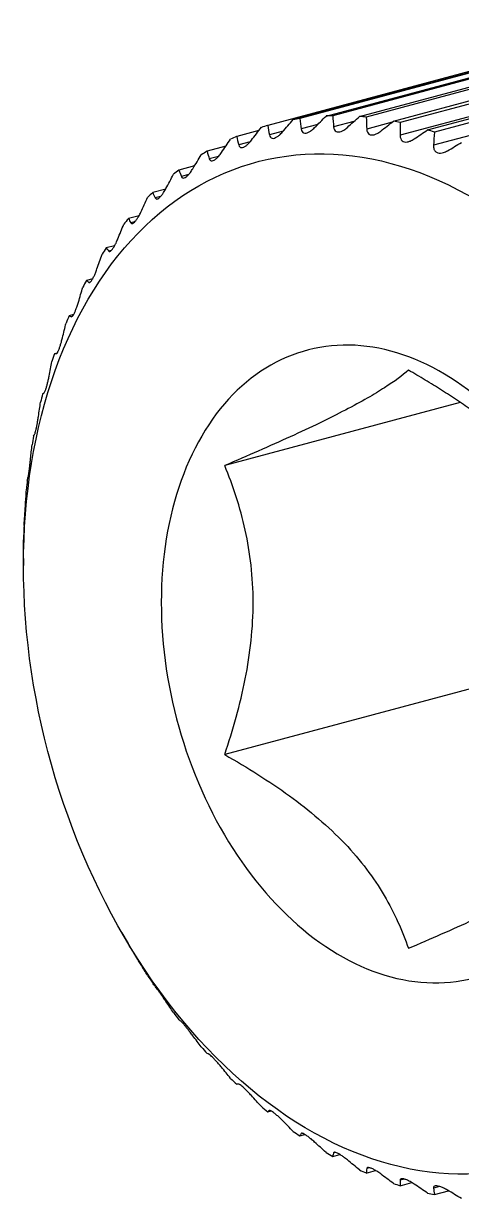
# Model space of a CAD drawing. Header units: millimetres. Extents: x 1.1 to 47.7, y 1.1 to 36.6.
# Drawn here: x 35.987 to 37.673, y 29.354 to 33.877 of the extents above; entities that cross this region are included whole.
import ezdxf

# ---------------------------------------------------------------- set-up
doc = ezdxf.new("R2010")
doc.units = ezdxf.units.MM
doc.header["$LTSCALE"] = 0.17487
doc.linetypes.add('SLD-Solid', pattern=[0])

msp = doc.modelspace()

# ---------------------------------------------------------------- linework, layer by layer
at = {"color": 7, "linetype": 'SLD-Solid', "lineweight": 25}
for p, q in [((37.1518, 33.5206), (38.4776, 33.8758)), ((38.5032, 33.8767), (37.1774, 33.5215)), ((38.2527, 33.8395), (36.9269, 33.4843)), ((37.0254, 33.5067), (38.3513, 33.862)), ((38.3763, 33.866), (37.0505, 33.5108)), ((37.2806, 33.5187), (38.6065, 33.8739)), ((38.6325, 33.8716), (37.3066, 33.5164)), ((37.4111, 33.5008), (38.737, 33.856)), ((38.7632, 33.8506), (37.4373, 33.4954)), ((38.7886, 33.809), (37.4367, 33.4468)), ((37.5422, 33.4673), (38.868, 33.8225)), ((38.8942, 33.8139), (37.5684, 33.4587)), ((38.9174, 33.7701), (37.5654, 33.4078)), ((37.1195, 33.488), (37.0555, 33.4709)), ((37.259, 33.4994), (37.1807, 33.4784)), ((37.4056, 33.4965), (37.3081, 33.4704)), ((36.8934, 33.4652), (36.8076, 33.4422)), ((36.9864, 33.462), (36.9334, 33.4478)), ((36.7653, 33.404), (36.6935, 33.3848)), ((36.8591, 33.421), (36.8153, 33.4093)), ((36.7374, 33.3652), (36.7022, 33.3557)), ((36.6455, 33.3287), (36.5855, 33.3126)), ((36.6223, 33.2949), (36.5948, 33.2875)), ((36.5344, 33.2395), (36.4843, 33.2261)), ((36.5146, 33.2106), (36.4941, 33.2052)), ((36.4317, 33.1369), (36.3908, 33.1259)), ((36.4152, 33.1131), (36.4007, 33.1093)), ((36.3378, 33.0215), (36.3057, 33.0129)), ((36.325, 33.0031), (36.3155, 33.0006)), ((36.2537, 32.8944), (36.2296, 32.8879)), ((36.2444, 32.8814), (36.2389, 32.8799)), ((36.1799, 32.7563), (36.163, 32.7518)), ((36.1739, 32.7488), (36.1717, 32.7482)), ((36.1167, 32.6084), (36.1066, 32.6057)), ((37.6682, 32.4182), (36.7617, 32.1753)), ((35.9872, 31.8177), (35.9872, 31.7904)), ((38.1085, 31.4236), (36.7617, 31.0628)), ((36.366, 30.3764), (36.3897, 30.3354)), ((36.3908, 30.3334), (36.3897, 30.3354)), ((36.9269, 29.6878), (36.9398, 29.6913)), ((36.9344, 29.6931), (36.9334, 29.6928)), ((37.0505, 29.5951), (37.0702, 29.6004)), ((37.0591, 29.6052), (37.0555, 29.6043)), ((37.1774, 29.5164), (37.2047, 29.5237)), ((37.1877, 29.5315), (37.1807, 29.5296)), ((37.3066, 29.4522), (37.3423, 29.4618)), ((37.3195, 29.4725), (37.3081, 29.4694)), ((37.4535, 29.4286), (37.4367, 29.4241)), ((37.4373, 29.4032), (37.4819, 29.4152)), ((37.5887, 29.4003), (37.5654, 29.3941)), ((37.5684, 29.3697), (37.6224, 29.3841))]:
    msp.add_line(p, q, dxfattribs=at)
at = {"color": 7, "linetype": 'SLD-Solid', "lineweight": 25, "flags": 128}
for points in [[(37.4014, 33.3384), (37.4384, 33.3279), (37.4754, 33.316), (37.5123, 33.3028), (37.5492, 33.2883), (37.586, 33.2725), (37.6226, 33.2554), (37.6591, 33.2371), (37.6954, 33.2176), (37.7315, 33.1968), (37.7674, 33.1747), (37.803, 33.1515), (37.8384, 33.1271), (37.8735, 33.1014), (37.9082, 33.0747), (37.9426, 33.0468), (37.9766, 33.0177), (38.0102, 32.9876), (38.0434, 32.9564), (38.0762, 32.9241), (38.1085, 32.8908), (38.1403, 32.8565), (38.1716, 32.8212), (38.2024, 32.785), (38.2326, 32.7477), (38.2623, 32.7096), (38.2914, 32.6706), (38.3198, 32.6307), (38.3477, 32.59), (38.3749, 32.5485), (38.4014, 32.5062), (38.4272, 32.4631), (38.4523, 32.4193), (38.4768, 32.3749), (38.5004, 32.3297), (38.5234, 32.284), (38.5455, 32.2376), (38.5669, 32.1907), (38.5874, 32.1433), (38.6072, 32.0953), (38.6261, 32.0469), (38.6442, 31.998), (38.6615, 31.9488), (38.6778, 31.8991), (38.6933, 31.8492), (38.7079, 31.7989), (38.7217, 31.7484), (38.7345, 31.6976), (38.7464, 31.6467), (38.7574, 31.5955), (38.7674, 31.5443), (38.7765, 31.493), (38.7847, 31.4416), (38.7919, 31.3902), (38.7982, 31.3388), (38.8035, 31.2874), (38.8078, 31.2362), (38.8112, 31.185), (38.8137, 31.134), (38.8151, 31.0832), (38.8156, 31.0327), (38.8151, 30.9824), (38.8137, 30.9323), (38.8112, 30.8827), (38.8078, 30.8333), (38.8035, 30.7844), (38.7982, 30.7359), (38.7919, 30.6879), (38.7847, 30.6403), (38.7765, 30.5933), (38.7674, 30.5469), (38.7574, 30.501), (38.7464, 30.4558), (38.7345, 30.4112), (38.7217, 30.3673), (38.7079, 30.3241), (38.6933, 30.2817), (38.6778, 30.24), (38.6615, 30.1992), (38.6442, 30.1592), (38.6261, 30.12), (38.6072, 30.0817), (38.5874, 30.0443), (38.5669, 30.0079), (38.5455, 29.9724), (38.5234, 29.938), (38.5004, 29.9045), (38.4768, 29.872), (38.4523, 29.8407), (38.4272, 29.8103), (38.4014, 29.7811), (38.3749, 29.753), (38.3477, 29.7261), (38.3198, 29.7003), (38.2914, 29.6756), (38.2623, 29.6522), (38.2326, 29.63), (38.2024, 29.609), (38.1716, 29.5892), (38.1403, 29.5706), (38.1085, 29.5534), (38.0762, 29.5374), (38.0434, 29.5227), (38.0102, 29.5093), (37.9766, 29.4972), (37.9426, 29.4864), (37.9082, 29.4769), (37.8735, 29.4687), (37.8384, 29.4619), (37.803, 29.4564), (37.7674, 29.4523), (37.7315, 29.4495), (37.6954, 29.448), (37.6591, 29.4479), (37.6226, 29.4491), (37.586, 29.4517), (37.5492, 29.4556), (37.5123, 29.4609), (37.4754, 29.4675), (37.4384, 29.4754), (37.4014, 29.4847), (37.3644, 29.4952), (37.3274, 29.5071), (37.2904, 29.5203), (37.2536, 29.5348), (37.2168, 29.5506), (37.1801, 29.5677), (37.1437, 29.586), (37.1073, 29.6055), (37.0712, 29.6264), (37.0354, 29.6484), (36.9997, 29.6716), (36.9644, 29.6961), (36.9293, 29.7217), (36.8946, 29.7484), (36.8602, 29.7763), (36.8262, 29.8054), (36.7925, 29.8355), (36.7593, 29.8667), (36.7266, 29.899), (36.6943, 29.9323), (36.6625, 29.9666), (36.6311, 30.0019), (36.6004, 30.0382), (36.5701, 30.0754), (36.5405, 30.1135), (36.5114, 30.1525), (36.4829, 30.1924), (36.4551, 30.2331), (36.4279, 30.2746), (36.4014, 30.317), (36.3755, 30.36), (36.3504, 30.4038), (36.326, 30.4482), (36.3023, 30.4934), (36.2794, 30.5391), (36.2573, 30.5855), (36.2359, 30.6324), (36.2153, 30.6799), (36.1956, 30.7278), (36.1766, 30.7762), (36.1585, 30.8251), (36.1413, 30.8744), (36.1249, 30.924), (36.1094, 30.9739), (36.0948, 31.0242), (36.0811, 31.0747), (36.0683, 31.1255), (36.0564, 31.1765), (36.0454, 31.2276), (36.0354, 31.2788), (36.0262, 31.3301), (36.0181, 31.3815), (36.0108, 31.4329), (36.0046, 31.4843), (35.9993, 31.5357), (35.9949, 31.5869), (35.9915, 31.6381), (35.9891, 31.6891), (35.9877, 31.7399), (35.9872, 31.7904), (35.9877, 31.8407), (35.9891, 31.8908), (35.9915, 31.9405), (35.9949, 31.9898), (35.9993, 32.0387), (36.0046, 32.0872), (36.0108, 32.1352), (36.0181, 32.1828), (36.0262, 32.2298), (36.0354, 32.2762), (36.0454, 32.3221), (36.0564, 32.3673), (36.0683, 32.4119), (36.0811, 32.4558), (36.0948, 32.499), (36.1094, 32.5414), (36.1249, 32.5831), (36.1413, 32.6239), (36.1585, 32.664), (36.1766, 32.7031), (36.1956, 32.7414), (36.2153, 32.7788), (36.2359, 32.8152), (36.2573, 32.8507), (36.2794, 32.8852), (36.3023, 32.9186), (36.326, 32.9511), (36.3504, 32.9825), (36.3755, 33.0128), (36.4014, 33.042), (36.4279, 33.0701), (36.4551, 33.097), (36.4829, 33.1228), (36.5114, 33.1475), (36.5405, 33.1709), (36.5701, 33.1931), (36.6004, 33.2142), (36.6311, 33.2339), (36.6625, 33.2525), (36.6943, 33.2697), (36.7266, 33.2857), (36.7593, 33.3004), (36.7925, 33.3138), (36.8262, 33.326), (36.8602, 33.3368), (36.8946, 33.3462), (36.9293, 33.3544), (36.9644, 33.3612), (36.9997, 33.3667), (37.0354, 33.3708), (37.0712, 33.3737), (37.1073, 33.3751), (37.1437, 33.3752), (37.1801, 33.374), (37.2168, 33.3714), (37.2536, 33.3675), (37.2904, 33.3622), (37.3274, 33.3556), (37.3644, 33.3477), (37.4014, 33.3384)], [(38.2853, 31.1748), (38.285, 31.2064), (38.2841, 31.2381), (38.2825, 31.27), (38.2804, 31.3019), (38.2777, 31.334), (38.2744, 31.3661), (38.2705, 31.3982), (38.2659, 31.4303), (38.2608, 31.4624), (38.2551, 31.4945), (38.2489, 31.5265), (38.242, 31.5585), (38.2346, 31.5903), (38.2266, 31.6221), (38.218, 31.6536), (38.2088, 31.6851), (38.1992, 31.7163), (38.1889, 31.7473), (38.1782, 31.7781), (38.1668, 31.8086), (38.155, 31.8389), (38.1427, 31.8689), (38.1298, 31.8985), (38.1165, 31.9279), (38.1026, 31.9568), (38.0883, 31.9854), (38.0735, 32.0136), (38.0582, 32.0414), (38.0425, 32.0688), (38.0264, 32.0957), (38.0098, 32.1221), (37.9928, 32.1481), (37.9754, 32.1735), (37.9576, 32.1985), (37.9395, 32.2228), (37.9209, 32.2467), (37.902, 32.2699), (37.8828, 32.2926), (37.8632, 32.3147), (37.8433, 32.3361), (37.8231, 32.3569), (37.8027, 32.3771), (37.7819, 32.3966), (37.7609, 32.4154), (37.7396, 32.4336), (37.7181, 32.451), (37.6964, 32.4677), (37.6745, 32.4837), (37.6524, 32.499), (37.6301, 32.5135), (37.6077, 32.5273), (37.5851, 32.5403), (37.5625, 32.5525), (37.5396, 32.564), (37.5168, 32.5746), (37.4938, 32.5845), (37.4707, 32.5936), (37.4476, 32.6018), (37.4245, 32.6092), (37.4014, 32.6159), (37.3782, 32.6216), (37.3551, 32.6266), (37.332, 32.6307), (37.309, 32.634), (37.286, 32.6365), (37.2631, 32.6381), (37.2403, 32.6388), (37.2176, 32.6388), (37.195, 32.6379), (37.1726, 32.6361), (37.1503, 32.6335), (37.1282, 32.6301), (37.1063, 32.6258), (37.0846, 32.6207), (37.0631, 32.6148), (37.0419, 32.6081), (37.0209, 32.6005), (37.0001, 32.5921), (36.9796, 32.5829), (36.9594, 32.5729), (36.9396, 32.5621), (36.92, 32.5505), (36.9007, 32.5382), (36.8818, 32.525), (36.8633, 32.5112), (36.8451, 32.4965), (36.8273, 32.4811), (36.8099, 32.465), (36.793, 32.4481), (36.7764, 32.4306), (36.7602, 32.4123), (36.7445, 32.3934), (36.7293, 32.3738), (36.7145, 32.3535), (36.7001, 32.3326), (36.6863, 32.311), (36.6729, 32.2888), (36.6601, 32.2661), (36.6477, 32.2427), (36.6359, 32.2188), (36.6246, 32.1943), (36.6138, 32.1693), (36.6036, 32.1438), (36.5939, 32.1177), (36.5848, 32.0912), (36.5762, 32.0642), (36.5682, 32.0368), (36.5608, 32.0089), (36.5539, 31.9806), (36.5476, 31.952), (36.5419, 31.923), (36.5368, 31.8936), (36.5323, 31.8639), (36.5284, 31.8338), (36.5251, 31.8035), (36.5223, 31.7729), (36.5202, 31.7421), (36.5187, 31.7111), (36.5178, 31.6798), (36.5175, 31.6484), (36.5178, 31.6168), (36.5187, 31.585), (36.5202, 31.5531), (36.5223, 31.5212), (36.5251, 31.4891), (36.5284, 31.457), (36.5323, 31.4249), (36.5368, 31.3928), (36.5419, 31.3607), (36.5476, 31.3286), (36.5539, 31.2966), (36.5608, 31.2646), (36.5682, 31.2328), (36.5762, 31.201), (36.5848, 31.1695), (36.5939, 31.1381), (36.6036, 31.1068), (36.6138, 31.0758), (36.6246, 31.045), (36.6359, 31.0145), (36.6477, 30.9842), (36.6601, 30.9542), (36.6729, 30.9246), (36.6863, 30.8953), (36.7001, 30.8663), (36.7145, 30.8377), (36.7293, 30.8095), (36.7445, 30.7817), (36.7602, 30.7543), (36.7764, 30.7274), (36.793, 30.701), (36.8099, 30.675), (36.8273, 30.6496), (36.8451, 30.6247), (36.8633, 30.6003), (36.8818, 30.5764), (36.9007, 30.5532), (36.92, 30.5305), (36.9396, 30.5084), (36.9594, 30.487), (36.9796, 30.4662), (37.0001, 30.446), (37.0209, 30.4265), (37.0419, 30.4077), (37.0631, 30.3895), (37.0846, 30.3721), (37.1063, 30.3554), (37.1282, 30.3394), (37.1503, 30.3241), (37.1726, 30.3096), (37.195, 30.2958), (37.2176, 30.2828), (37.2403, 30.2706), (37.2631, 30.2591), (37.286, 30.2485), (37.309, 30.2386), (37.332, 30.2295), (37.3551, 30.2213), (37.3782, 30.2139), (37.4014, 30.2073), (37.4245, 30.2015), (37.4476, 30.1965), (37.4707, 30.1924), (37.4938, 30.1891), (37.5168, 30.1866), (37.5396, 30.185), (37.5625, 30.1843), (37.5851, 30.1843), (37.6077, 30.1852), (37.6301, 30.187), (37.6524, 30.1896), (37.6745, 30.193), (37.6964, 30.1973), (37.7181, 30.2024), (37.7396, 30.2083), (37.7609, 30.2151), (37.7819, 30.2226), (37.8027, 30.231), (37.8231, 30.2402), (37.8433, 30.2502), (37.8632, 30.261), (37.8828, 30.2726), (37.902, 30.2849), (37.9209, 30.2981), (37.9395, 30.312), (37.9576, 30.3266), (37.9754, 30.342), (37.9928, 30.3581), (38.0098, 30.375), (38.0264, 30.3925), (38.0425, 30.4108), (38.0582, 30.4297), (38.0735, 30.4494), (38.0883, 30.4696), (38.1026, 30.4906), (38.1165, 30.5121), (38.1298, 30.5343), (38.1427, 30.557), (38.155, 30.5804), (38.1668, 30.6043), (38.1782, 30.6288), (38.1889, 30.6538), (38.1992, 30.6794), (38.2088, 30.7054), (38.218, 30.7319), (38.2266, 30.7589), (38.2346, 30.7863), (38.242, 30.8142), (38.2489, 30.8425), (38.2551, 30.8711), (38.2608, 30.9002), (38.2659, 30.9295), (38.2705, 30.9593), (38.2744, 30.9893), (38.2777, 31.0196), (38.2804, 31.0502), (38.2825, 31.081), (38.2841, 31.112), (38.285, 31.1433), (38.2853, 31.1748)]]:
    msp.add_lwpolyline(points, dxfattribs=at)
at = {"color": 7, "linetype": 'SLD-Solid', "lineweight": 25}
for centre, radius, start, end in [((37.1996, 32.4937), 1.0281, 91.2421, 92.6699), ((37.1978, 32.4344), 1.0874, 84.253, 85.6283), ((37.1952, 32.5346), 0.9868, 105.7794, 107.2467), ((37.1967, 32.5271), 0.9945, 98.4547, 99.9145), ((37.1851, 32.3507), 1.1721, 77.5727, 78.881), ((37.1567, 32.2455), 1.2811, 71.2551, 72.488), ((37.2018, 32.5175), 1.0052, 113.0905, 114.5399), ((37.2224, 32.4783), 1.0495, 120.2641, 121.6724), ((37.2622, 32.4209), 1.1194, 127.1935, 128.5426), ((37.3248, 32.3497), 1.2143, 133.8, 135.0778), ((37.4125, 32.2698), 1.3329, 140.0363, 141.2372), ((37.5256, 32.1865), 1.4734, 145.8845, 147.0077), ((37.6626, 32.105), 1.6329, 151.3498, 152.3987), ((37.8201, 32.0298), 1.8075, 156.4539, 157.434), ((37.9931, 31.9646), 1.9925, 161.2281, 162.1466), ((38.1753, 31.9121), 2.1821, 165.7094, 166.5739), ((38.3594, 31.8738), 2.3702, 169.9359, 170.754), ((38.5375, 31.8499), 2.55, 173.9456, 174.7248), ((38.7019, 31.839), 2.7147, 177.7751, 178.5224), ((38.686, 31.6561), 2.6489, 213.0228, 213.7825), ((38.546, 31.5567), 2.4772, 216.8877, 217.6821), ((38.4036, 31.4401), 2.2932, 220.9405, 221.7768), ((38.2662, 31.3097), 2.1037, 225.218, 226.1038), ((38.1399, 31.1699), 1.9152, 229.7584, 230.7015), ((38.0298, 31.0258), 1.7339, 234.6, 235.6077), ((37.9395, 30.8832), 1.565, 239.7785, 240.8575), ((37.8705, 30.7478), 1.4129, 245.324, 246.4791), ((37.8228, 30.625), 1.2811, 251.2551, 252.488), ((37.7944, 30.5198), 1.1721, 257.5727, 258.881)]:
    msp.add_arc(centre, radius, start, end, dxfattribs=at)
for points in [[(37.1076, 33.4759), (37.1223, 33.4909), (37.137, 33.5058), (37.1518, 33.5206)], [(37.1774, 33.5215), (37.1784, 33.5072), (37.1795, 33.4928), (37.1807, 33.4784)], [(37.2338, 33.477), (37.2494, 33.4909), (37.265, 33.5048), (37.2806, 33.5187)], [(37.3066, 33.5164), (37.3071, 33.5011), (37.3075, 33.4857), (37.3081, 33.4704)], [(36.8642, 33.4272), (36.877, 33.4439), (36.8898, 33.4605), (36.9027, 33.4771)], [(36.9269, 33.4843), (36.929, 33.4721), (36.9311, 33.46), (36.9334, 33.4478)], [(36.9841, 33.4593), (36.9978, 33.4752), (37.0116, 33.491), (37.0254, 33.5067)], [(37.0505, 33.5108), (37.0521, 33.4975), (37.0537, 33.4842), (37.0555, 33.4709)], [(37.3618, 33.4624), (37.3782, 33.4752), (37.3947, 33.488), (37.4111, 33.5008)], [(37.4373, 33.4954), (37.437, 33.4792), (37.4368, 33.463), (37.4367, 33.4468)], [(37.4906, 33.4324), (37.5078, 33.444), (37.525, 33.4556), (37.5422, 33.4673)], [(36.7489, 33.38), (36.7606, 33.3973), (36.7725, 33.4146), (36.7843, 33.4319)], [(36.8076, 33.4422), (36.8101, 33.4312), (36.8127, 33.4203), (36.8153, 33.4093)], [(37.5684, 33.4587), (37.5673, 33.4418), (37.5664, 33.4248), (37.5654, 33.4078)], [(36.6935, 33.3848), (36.6963, 33.3751), (36.6992, 33.3654), (36.7022, 33.3557)], [(37.6191, 33.3871), (37.637, 33.3975), (37.6549, 33.4079), (37.6729, 33.4182)], [(36.639, 33.3178), (36.6497, 33.3358), (36.6605, 33.3536), (36.6714, 33.3715)], [(36.5354, 33.2413), (36.5451, 33.2597), (36.5549, 33.2781), (36.5647, 33.2964)], [(36.5855, 33.3126), (36.5885, 33.3042), (36.5916, 33.2959), (36.5948, 33.2875)], [(36.4388, 33.151), (36.4475, 33.1697), (36.4562, 33.1884), (36.465, 33.2071)], [(36.4843, 33.2261), (36.4875, 33.2191), (36.4908, 33.2121), (36.4941, 33.2052)], [(36.3908, 33.1259), (36.3941, 33.1204), (36.3973, 33.1148), (36.4007, 33.1093)], [(36.3501, 33.0476), (36.3577, 33.0665), (36.3654, 33.0854), (36.3731, 33.1043)], [(36.2698, 32.9318), (36.2764, 32.9508), (36.2831, 32.9699), (36.2897, 32.9888)], [(36.3057, 33.0129), (36.3089, 33.0088), (36.3121, 33.0047), (36.3155, 33.0006)], [(36.2296, 32.8879), (36.2326, 32.8852), (36.2357, 32.8826), (36.2389, 32.8799)], [(36.1987, 32.8046), (36.2042, 32.8236), (36.2098, 32.8426), (36.2155, 32.8615)], [(36.163, 32.7518), (36.1659, 32.7506), (36.1687, 32.7494), (36.1717, 32.7482)], [(36.1371, 32.6669), (36.1417, 32.6858), (36.1463, 32.7046), (36.1509, 32.7234)], [(36.0857, 32.5198), (36.0892, 32.5384), (36.0929, 32.5569), (36.0966, 32.5754)], [(36.1066, 32.6057), (36.1091, 32.606), (36.1117, 32.6062), (36.1143, 32.6065)], [(36.0607, 32.4508), (36.0628, 32.4524), (36.065, 32.4541), (36.0672, 32.4557)], [(36.0447, 32.3644), (36.0473, 32.3826), (36.0501, 32.4007), (36.0528, 32.4188)], [(36.0257, 32.288), (36.0273, 32.2911), (36.029, 32.2941), (36.0307, 32.2972)], [(36.0145, 32.2019), (36.0163, 32.2195), (36.0181, 32.2371), (36.02, 32.2547)], [(36.0018, 32.1188), (36.0028, 32.1232), (36.004, 32.1276), (36.0052, 32.1321)], [(35.9954, 32.0335), (35.9963, 32.0504), (35.9973, 32.0674), (35.9984, 32.0843)], [(35.9892, 31.9444), (35.9896, 31.9501), (35.9901, 31.9558), (35.9907, 31.9616)], [(35.9874, 31.8604), (35.9876, 31.8767), (35.9878, 31.8928), (35.9881, 31.909)], [(36.4007, 30.3167), (36.3973, 30.3223), (36.3941, 30.3278), (36.3908, 30.3334)], [(36.465, 30.2125), (36.4562, 30.2264), (36.4475, 30.2405), (36.4388, 30.2546)], [(36.4941, 30.1708), (36.4908, 30.1749), (36.4875, 30.179), (36.4843, 30.1832)], [(36.5647, 30.0698), (36.5549, 30.084), (36.5451, 30.0982), (36.5354, 30.1125)], [(36.5948, 30.0345), (36.5916, 30.0371), (36.5885, 30.0398), (36.5855, 30.0424)], [(36.6714, 29.9375), (36.6605, 29.9517), (36.6497, 29.9661), (36.639, 29.9805)], [(36.7022, 29.9087), (36.6992, 29.9099), (36.6963, 29.9111), (36.6935, 29.9123)], [(36.7843, 29.8166), (36.7725, 29.8308), (36.7606, 29.8451), (36.7489, 29.8595)], [(36.8153, 29.7945), (36.8127, 29.7943), (36.8101, 29.794), (36.8076, 29.7938)], [(36.9027, 29.708), (36.8898, 29.7221), (36.877, 29.7362), (36.8642, 29.7504)], [(36.9334, 29.6928), (36.9311, 29.6911), (36.929, 29.6894), (36.9269, 29.6878)], [(37.0254, 29.6125), (37.0116, 29.6263), (36.9978, 29.6402), (36.9841, 29.6541)], [(37.0555, 29.6043), (37.0537, 29.6012), (37.0521, 29.5981), (37.0505, 29.5951)], [(37.1518, 29.5309), (37.137, 29.5443), (37.1223, 29.5578), (37.1076, 29.5713)], [(37.1807, 29.5296), (37.1795, 29.5252), (37.1784, 29.5207), (37.1774, 29.5164)], [(37.2806, 29.4639), (37.265, 29.4767), (37.2494, 29.4897), (37.2338, 29.5026)], [(37.3081, 29.4694), (37.3075, 29.4636), (37.3071, 29.4579), (37.3066, 29.4522)], [(37.4111, 29.4118), (37.3947, 29.424), (37.3782, 29.4363), (37.3618, 29.4486)], [(37.4367, 29.4241), (37.4368, 29.4171), (37.437, 29.4101), (37.4373, 29.4032)], [(37.5422, 29.3751), (37.525, 29.3866), (37.5078, 29.3981), (37.4906, 29.4097)], [(37.5654, 29.3941), (37.5664, 29.3859), (37.5673, 29.3777), (37.5684, 29.3697)], [(37.6729, 29.3541), (37.6549, 29.3647), (37.637, 29.3754), (37.6191, 29.3861)]]:
    msp.add_open_spline(points, degree=3, dxfattribs=at)
for points, knots in [([(37.0555, 33.4709), (37.056, 33.4669), (37.0572, 33.4634), (37.0591, 33.4606), (37.0607, 33.4584), (37.0628, 33.4567), (37.0654, 33.4557), (37.068, 33.4547), (37.0712, 33.4545), (37.0747, 33.4551), (37.0778, 33.4556), (37.0811, 33.4568), (37.0845, 33.4584), (37.0879, 33.46), (37.0914, 33.4622), (37.0948, 33.4647), (37.0992, 33.468), (37.1035, 33.4718), (37.1076, 33.4759)], [0.0000002818, 0.0000002818, 0.0000002818, 0.0000002818, 0.0000374219, 0.0000374219, 0.0000374219, 0.0000670368, 0.0000670368, 0.0000670368, 0.0000969576, 0.0000969576, 0.0000969576, 0.0001227625, 0.0001227625, 0.0001227625, 0.000149049, 0.000149049, 0.000149049, 0.0001835837, 0.0001835837, 0.0001835837, 0.0001835837]), ([(37.1807, 33.4784), (37.1811, 33.4742), (37.1821, 33.4703), (37.1839, 33.4671), (37.1854, 33.4645), (37.1875, 33.4624), (37.1901, 33.4611), (37.1927, 33.4597), (37.196, 33.459), (37.1995, 33.4592), (37.2027, 33.4593), (37.2061, 33.4601), (37.2096, 33.4614), (37.2131, 33.4627), (37.2168, 33.4645), (37.2203, 33.4667), (37.225, 33.4696), (37.2295, 33.4731), (37.2338, 33.477)], [0.000000298, 0.000000298, 0.000000298, 0.000000298, 0.0000374272, 0.0000374272, 0.0000374272, 0.0000670438, 0.0000670438, 0.0000670438, 0.0000969665, 0.0000969665, 0.0000969665, 0.000122772, 0.000122772, 0.000122772, 0.0001490577, 0.0001490577, 0.0001490577, 0.0001836002, 0.0001836002, 0.0001836002, 0.0001836002]), ([(37.3081, 33.4704), (37.3083, 33.4659), (37.3091, 33.4616), (37.3108, 33.458), (37.3122, 33.4551), (37.3142, 33.4527), (37.3168, 33.4509), (37.3194, 33.4491), (37.3226, 33.448), (37.3263, 33.4477), (37.3294, 33.4475), (37.333, 33.4479), (37.3365, 33.4488), (37.3402, 33.4498), (37.344, 33.4513), (37.3477, 33.4532), (37.3525, 33.4557), (37.3573, 33.4589), (37.3618, 33.4624)], [0.0000003188, 0.0000003188, 0.0000003188, 0.0000003188, 0.000037434, 0.000037434, 0.000037434, 0.0000670529, 0.0000670529, 0.0000670529, 0.000096978, 0.000096978, 0.000096978, 0.0001227842, 0.0001227842, 0.0001227842, 0.0001490688, 0.0001490688, 0.0001490688, 0.0001836214, 0.0001836214, 0.0001836214, 0.0001836214]), ([(36.8153, 33.4093), (36.8161, 33.4061), (36.8175, 33.4033), (36.8195, 33.4015), (36.8211, 33.4), (36.8232, 33.3991), (36.8258, 33.3989), (36.8283, 33.3987), (36.8314, 33.3994), (36.8347, 33.4008), (36.8375, 33.402), (36.8406, 33.4039), (36.8436, 33.4062), (36.8467, 33.4085), (36.8499, 33.4113), (36.8529, 33.4143), (36.8568, 33.4182), (36.8607, 33.4227), (36.8642, 33.4272)], [0.0000002597, 0.0000002597, 0.0000002597, 0.0000002597, 0.0000374147, 0.0000374147, 0.0000374147, 0.0000670271, 0.0000670271, 0.0000670271, 0.0000969453, 0.0000969453, 0.0000969453, 0.0001227494, 0.0001227494, 0.0001227494, 0.000149037, 0.000149037, 0.000149037, 0.000183561, 0.000183561, 0.000183561, 0.000183561]), ([(36.9334, 33.4478), (36.9341, 33.4442), (36.9353, 33.441), (36.9373, 33.4387), (36.9389, 33.4369), (36.9411, 33.4355), (36.9436, 33.435), (36.9462, 33.4344), (36.9494, 33.4346), (36.9528, 33.4356), (36.9557, 33.4365), (36.959, 33.438), (36.9622, 33.4399), (36.9654, 33.4419), (36.9688, 33.4444), (36.972, 33.4472), (36.9762, 33.4508), (36.9803, 33.455), (36.9841, 33.4593)], [0.0000002693, 0.0000002693, 0.0000002693, 0.0000002693, 0.0000374178, 0.0000374178, 0.0000374178, 0.0000670313, 0.0000670313, 0.0000670313, 0.0000969506, 0.0000969506, 0.0000969506, 0.000122755, 0.000122755, 0.000122755, 0.0001490422, 0.0001490422, 0.0001490422, 0.0001835708, 0.0001835708, 0.0001835708, 0.0001835708]), ([(37.4367, 33.4468), (37.4366, 33.442), (37.4373, 33.4374), (37.4389, 33.4335), (37.4401, 33.4303), (37.442, 33.4275), (37.4445, 33.4253), (37.447, 33.4231), (37.4503, 33.4216), (37.454, 33.4209), (37.4572, 33.4203), (37.4607, 33.4204), (37.4644, 33.4209), (37.4681, 33.4215), (37.472, 33.4227), (37.4758, 33.4243), (37.4808, 33.4263), (37.4858, 33.4292), (37.4906, 33.4324)], [0.0000003454, 0.0000003454, 0.0000003454, 0.0000003454, 0.0000374427, 0.0000374427, 0.0000374427, 0.0000670645, 0.0000670645, 0.0000670645, 0.0000969927, 0.0000969927, 0.0000969927, 0.0001228, 0.0001228, 0.0001228, 0.0001490832, 0.0001490832, 0.0001490832, 0.0001836486, 0.0001836486, 0.0001836486, 0.0001836486]), ([(36.7022, 33.3557), (36.703, 33.3529), (36.7045, 33.3506), (36.7065, 33.3492), (36.7081, 33.3481), (36.7102, 33.3476), (36.7127, 33.3478), (36.7151, 33.3481), (36.7181, 33.3491), (36.7212, 33.351), (36.7239, 33.3526), (36.7268, 33.3548), (36.7297, 33.3573), (36.7326, 33.3599), (36.7356, 33.363), (36.7384, 33.3662), (36.7421, 33.3705), (36.7456, 33.3752), (36.7489, 33.38)], [0.0000002526, 0.0000002526, 0.0000002526, 0.0000002526, 0.0000374124, 0.0000374124, 0.0000374124, 0.000067024, 0.000067024, 0.000067024, 0.0000969414, 0.0000969414, 0.0000969414, 0.0001227452, 0.0001227452, 0.0001227452, 0.0001490332, 0.0001490332, 0.0001490332, 0.0001835538, 0.0001835538, 0.0001835538, 0.0001835538]), ([(37.5654, 33.4078), (37.5651, 33.4028), (37.5656, 33.398), (37.567, 33.3936), (37.5681, 33.3902), (37.5699, 33.387), (37.5723, 33.3845), (37.5748, 33.3819), (37.578, 33.38), (37.5817, 33.3789), (37.5848, 33.3779), (37.5885, 33.3776), (37.5922, 33.3778), (37.596, 33.3781), (37.5999, 33.3789), (37.6039, 33.3801), (37.609, 33.3818), (37.6142, 33.3842), (37.6191, 33.3871)], [0.0000003181, 0.0000003181, 0.0000003181, 0.0000003181, 0.0000374338, 0.0000374338, 0.0000374338, 0.0000670526, 0.0000670526, 0.0000670526, 0.0000969776, 0.0000969776, 0.0000969776, 0.0001227839, 0.0001227839, 0.0001227839, 0.0001490685, 0.0001490685, 0.0001490685, 0.0001836207, 0.0001836207, 0.0001836207, 0.0001836207]), ([(36.5948, 33.2875), (36.5958, 33.2851), (36.5972, 33.2832), (36.5992, 33.2823), (36.6008, 33.2816), (36.6029, 33.2814), (36.6052, 33.2821), (36.6076, 33.2828), (36.6104, 33.2843), (36.6133, 33.2865), (36.6159, 33.2884), (36.6186, 33.2909), (36.6213, 33.2938), (36.624, 33.2967), (36.6268, 33.3), (36.6294, 33.3034), (36.6328, 33.308), (36.636, 33.3129), (36.639, 33.3178)], [0.0000002477, 0.0000002477, 0.0000002477, 0.0000002477, 0.0000374108, 0.0000374108, 0.0000374108, 0.0000670219, 0.0000670219, 0.0000670219, 0.0000969387, 0.0000969387, 0.0000969387, 0.0001227423, 0.0001227423, 0.0001227423, 0.0001490306, 0.0001490306, 0.0001490306, 0.0001835488, 0.0001835488, 0.0001835488, 0.0001835488]), ([(36.4941, 33.2052), (36.4951, 33.2031), (36.4965, 33.2017), (36.4985, 33.2012), (36.5, 33.2009), (36.502, 33.2012), (36.5042, 33.2023), (36.5065, 33.2033), (36.5091, 33.2052), (36.5118, 33.2078), (36.5142, 33.2101), (36.5168, 33.2129), (36.5192, 33.216), (36.5218, 33.2192), (36.5243, 33.2227), (36.5266, 33.2264), (36.5298, 33.2312), (36.5327, 33.2362), (36.5354, 33.2413)], [0.0000002449, 0.0000002449, 0.0000002449, 0.0000002449, 0.0000374098, 0.0000374098, 0.0000374098, 0.0000670207, 0.0000670207, 0.0000670207, 0.0000969371, 0.0000969371, 0.0000969371, 0.0001227407, 0.0001227407, 0.0001227407, 0.0001490291, 0.0001490291, 0.0001490291, 0.0001835459, 0.0001835459, 0.0001835459, 0.0001835459]), ([(36.4007, 33.1093), (36.4017, 33.1076), (36.4031, 33.1067), (36.405, 33.1067), (36.4065, 33.1067), (36.4083, 33.1074), (36.4104, 33.1089), (36.4125, 33.1104), (36.415, 33.1127), (36.4175, 33.1156), (36.4197, 33.1182), (36.422, 33.1212), (36.4243, 33.1246), (36.4266, 33.128), (36.4289, 33.1318), (36.431, 33.1356), (36.4338, 33.1406), (36.4365, 33.1458), (36.4388, 33.151)], [0.0000002439, 0.0000002439, 0.0000002439, 0.0000002439, 0.0000374095, 0.0000374095, 0.0000374095, 0.0000670202, 0.0000670202, 0.0000670202, 0.0000969366, 0.0000969366, 0.0000969366, 0.0001227401, 0.0001227401, 0.0001227401, 0.0001490286, 0.0001490286, 0.0001490286, 0.000183545, 0.000183545, 0.000183545, 0.000183545]), ([(36.3155, 33.0006), (36.3164, 32.9994), (36.3178, 32.9989), (36.3196, 32.9994), (36.321, 32.9998), (36.3227, 33.0009), (36.3246, 33.0027), (36.3265, 33.0046), (36.3288, 33.0072), (36.3311, 33.0105), (36.333, 33.0134), (36.3351, 33.0167), (36.3372, 33.0203), (36.3392, 33.0239), (36.3413, 33.0278), (36.3432, 33.0318), (36.3457, 33.037), (36.348, 33.0423), (36.3501, 33.0476)], [0.0000002448, 0.0000002448, 0.0000002448, 0.0000002448, 0.0000374098, 0.0000374098, 0.0000374098, 0.0000670206, 0.0000670206, 0.0000670206, 0.0000969371, 0.0000969371, 0.0000969371, 0.0001227406, 0.0001227406, 0.0001227406, 0.000149029, 0.000149029, 0.000149029, 0.0001835459, 0.0001835459, 0.0001835459, 0.0001835459]), ([(36.2389, 32.8799), (36.2399, 32.8791), (36.2411, 32.8791), (36.2427, 32.8801), (36.244, 32.8809), (36.2456, 32.8823), (36.2473, 32.8845), (36.2491, 32.8867), (36.2511, 32.8898), (36.2531, 32.8934), (36.2549, 32.8965), (36.2568, 32.9001), (36.2585, 32.9038), (36.2604, 32.9076), (36.2621, 32.9117), (36.2638, 32.9158), (36.266, 32.9211), (36.268, 32.9266), (36.2698, 32.9318)], [0.0000002476, 0.0000002476, 0.0000002476, 0.0000002476, 0.0000374107, 0.0000374107, 0.0000374107, 0.0000670219, 0.0000670219, 0.0000670219, 0.0000969387, 0.0000969387, 0.0000969387, 0.0001227423, 0.0001227423, 0.0001227423, 0.0001490306, 0.0001490306, 0.0001490306, 0.0001835488, 0.0001835488, 0.0001835488, 0.0001835488]), ([(36.1717, 32.7482), (36.1726, 32.7479), (36.1737, 32.7483), (36.1752, 32.7497), (36.1763, 32.7509), (36.1777, 32.7527), (36.1793, 32.7552), (36.1808, 32.7578), (36.1825, 32.7612), (36.1843, 32.765), (36.1859, 32.7684), (36.1875, 32.7722), (36.189, 32.7761), (36.1906, 32.7801), (36.1921, 32.7843), (36.1935, 32.7885), (36.1954, 32.7939), (36.1971, 32.7994), (36.1987, 32.8046)], [0.0000002524, 0.0000002524, 0.0000002524, 0.0000002524, 0.0000374123, 0.0000374123, 0.0000374123, 0.000067024, 0.000067024, 0.000067024, 0.0000969413, 0.0000969413, 0.0000969413, 0.0001227451, 0.0001227451, 0.0001227451, 0.0001490332, 0.0001490332, 0.0001490332, 0.0001835537, 0.0001835537, 0.0001835537, 0.0001835537]), ([(36.1146, 32.6066), (36.1149, 32.6067), (36.1157, 32.607), (36.1172, 32.6089), (36.119, 32.6119), (36.1208, 32.6157), (36.1229, 32.6206), (36.1251, 32.6261), (36.1271, 32.6321), (36.1291, 32.6381), (36.1311, 32.6444), (36.1331, 32.6514), (36.1352, 32.659), (36.1365, 32.6643), (36.1371, 32.6669)], [0, 0, 0, 0, 0.084793, 0.187786, 0.270078, 0.352284, 0.435177, 0.51803, 0.589787, 0.661582, 0.734784, 0.80804, 0.903972, 1, 1, 1, 1]), ([(36.0672, 32.4557), (36.0679, 32.4562), (36.0687, 32.4575), (36.0698, 32.4598), (36.0706, 32.4617), (36.0716, 32.4642), (36.0726, 32.4674), (36.0737, 32.4705), (36.0749, 32.4745), (36.0761, 32.4788), (36.0772, 32.4826), (36.0783, 32.4867), (36.0793, 32.4909), (36.0803, 32.4951), (36.0814, 32.4995), (36.0823, 32.5037), (36.0835, 32.5093), (36.0847, 32.5147), (36.0857, 32.5198)], [0.000000269, 0.000000269, 0.000000269, 0.000000269, 0.0000374177, 0.0000374177, 0.0000374177, 0.0000670312, 0.0000670312, 0.0000670312, 0.0000969505, 0.0000969505, 0.0000969505, 0.0001227549, 0.0001227549, 0.0001227549, 0.0001490421, 0.0001490421, 0.0001490421, 0.0001835706, 0.0001835706, 0.0001835706, 0.0001835706]), ([(37.4688, 32.5421), (37.4454, 32.522), (37.416, 32.4999), (37.3573, 32.4622), (37.3353, 32.4488), (37.2851, 32.4201), (37.2567, 32.4047), (37.1643, 32.3567), (37.0929, 32.3223), (36.9341, 32.2498), (36.8493, 32.2127), (36.7617, 32.1753)], [0, 0, 0, 0, 0.25, 0.25, 0.375, 0.375, 0.5, 0.5, 0.75, 0.75, 1, 1, 1, 1]), ([(38.0678, 32.0237), (38.0633, 32.0308), (38.054, 32.0454), (38.039, 32.0676), (38.0209, 32.0929), (37.9995, 32.1208), (37.9745, 32.1513), (37.9479, 32.1815), (37.9196, 32.2115), (37.8896, 32.2412), (37.8579, 32.2707), (37.8248, 32.2997), (37.7901, 32.3283), (37.7542, 32.3565), (37.7198, 32.382), (37.6875, 32.405), (37.6575, 32.4256), (37.6271, 32.4458), (37.5962, 32.4657), (37.5649, 32.4853), (37.5332, 32.5045), (37.5012, 32.5235), (37.4796, 32.5359), (37.4688, 32.5421)], [0, 0, 0, 0, 0.03647, 0.075371, 0.114271, 0.16735, 0.220532, 0.273696, 0.326973, 0.381094, 0.435217, 0.489788, 0.544361, 0.59974, 0.65521, 0.698039, 0.740901, 0.783965, 0.827028, 0.870185, 0.913342, 0.956663, 1, 1, 1, 1]), ([(36.0307, 32.2972), (36.0313, 32.2981), (36.0319, 32.2998), (36.0327, 32.3025), (36.0333, 32.3047), (36.0341, 32.3075), (36.0349, 32.311), (36.0357, 32.3144), (36.0366, 32.3186), (36.0375, 32.3231), (36.0383, 32.3271), (36.0392, 32.3313), (36.0399, 32.3355), (36.0407, 32.3399), (36.0415, 32.3443), (36.0422, 32.3485), (36.0431, 32.354), (36.044, 32.3594), (36.0447, 32.3644)], [0.0000002815, 0.0000002815, 0.0000002815, 0.0000002815, 0.0000374218, 0.0000374218, 0.0000374218, 0.0000670366, 0.0000670366, 0.0000670366, 0.0000969574, 0.0000969574, 0.0000969574, 0.0001227623, 0.0001227623, 0.0001227623, 0.0001490488, 0.0001490488, 0.0001490488, 0.0001835833, 0.0001835833, 0.0001835833, 0.0001835833]), ([(36.0052, 32.1321), (36.0055, 32.1334), (36.006, 32.1355), (36.0065, 32.1386), (36.0069, 32.141), (36.0074, 32.1441), (36.008, 32.1478), (36.0085, 32.1515), (36.0091, 32.1559), (36.0097, 32.1606), (36.0103, 32.1647), (36.0108, 32.169), (36.0113, 32.1733), (36.0119, 32.1777), (36.0124, 32.1821), (36.0129, 32.1863), (36.0135, 32.1918), (36.014, 32.197), (36.0145, 32.2019)], [0.0000002975, 0.0000002975, 0.0000002975, 0.0000002975, 0.000037427, 0.000037427, 0.000037427, 0.0000670436, 0.0000670436, 0.0000670436, 0.0000969662, 0.0000969662, 0.0000969662, 0.0001227717, 0.0001227717, 0.0001227717, 0.0001490574, 0.0001490574, 0.0001490574, 0.0001835997, 0.0001835997, 0.0001835997, 0.0001835997]), ([(36.7617, 31.0628), (36.7933, 31.1576), (36.8211, 31.2559), (36.8599, 31.4519), (36.8711, 31.551), (36.871, 31.7464), (36.86, 31.8386), (36.821, 32.0146), (36.7932, 32.0977), (36.7617, 32.1753)], [0, 0, 0, 0, 0.25, 0.25, 0.5, 0.5, 0.75, 0.75, 1, 1, 1, 1]), ([(35.9907, 31.9616), (35.9908, 31.9633), (35.9911, 31.9658), (35.9913, 31.9692), (35.9915, 31.9719), (35.9917, 31.9753), (35.992, 31.9792), (35.9923, 31.9831), (35.9926, 31.9877), (35.9929, 31.9925), (35.9932, 31.9966), (35.9934, 32.001), (35.9937, 32.0053), (35.994, 32.0097), (35.9943, 32.0141), (35.9945, 32.0182), (35.9948, 32.0237), (35.9951, 32.0288), (35.9954, 32.0335)], [0.0000003181, 0.0000003181, 0.0000003181, 0.0000003181, 0.0000374338, 0.0000374338, 0.0000374338, 0.0000670526, 0.0000670526, 0.0000670526, 0.0000969776, 0.0000969776, 0.0000969776, 0.0001227839, 0.0001227839, 0.0001227839, 0.0001490685, 0.0001490685, 0.0001490685, 0.0001836207, 0.0001836207, 0.0001836207, 0.0001836207]), ([(35.9872, 31.8177), (35.9872, 31.8185), (35.9872, 31.8213), (35.9872, 31.8265), (35.9872, 31.833), (35.9872, 31.8395), (35.9873, 31.8464), (35.9873, 31.8535), (35.9874, 31.8581), (35.9874, 31.8604)], [0, 0, 0, 0, 0.0532, 0.1922, 0.33512, 0.477402, 0.622654, 0.809329, 1, 1, 1, 1]), ([(36.7617, 31.0628), (36.8488, 31.0131), (36.9324, 30.9608), (37.0493, 30.876), (37.0868, 30.8467), (37.1582, 30.7854), (37.1924, 30.7532), (37.2852, 30.6556), (37.3351, 30.5887), (37.4156, 30.452), (37.4453, 30.3843), (37.4688, 30.3171)], [0, 0, 0, 0, 0.25, 0.25, 0.375, 0.375, 0.5, 0.5, 0.75, 0.75, 1, 1, 1, 1]), ([(37.4688, 30.3171), (37.5559, 30.3543), (37.6395, 30.3909), (37.7564, 30.4442), (37.7939, 30.4617), (37.8653, 30.4961), (37.8995, 30.5131), (37.9923, 30.5612), (38.0422, 30.5898), (38.1227, 30.6414), (38.1524, 30.6637), (38.1759, 30.6839)], [0, 0, 0, 0, 0.25, 0.25, 0.375, 0.375, 0.5, 0.5, 0.75, 0.75, 1, 1, 1, 1]), ([(36.4388, 30.2546), (36.4363, 30.2587), (36.4334, 30.2634), (36.4304, 30.2683), (36.4279, 30.2723), (36.4253, 30.2765), (36.4227, 30.2807), (36.4201, 30.2849), (36.4175, 30.2893), (36.415, 30.2932), (36.4129, 30.2967), (36.411, 30.2999), (36.4092, 30.3027), (36.4075, 30.3056), (36.4059, 30.3082), (36.4046, 30.3103), (36.4029, 30.3131), (36.4016, 30.3152), (36.4007, 30.3167)], [0.0000002439, 0.0000002439, 0.0000002439, 0.0000002439, 0.0000374095, 0.0000374095, 0.0000374095, 0.0000670202, 0.0000670202, 0.0000670202, 0.0000969366, 0.0000969366, 0.0000969366, 0.0001227401, 0.0001227401, 0.0001227401, 0.0001490286, 0.0001490286, 0.0001490286, 0.000183545, 0.000183545, 0.000183545, 0.000183545]), ([(36.5354, 30.1125), (36.5325, 30.1167), (36.5293, 30.1214), (36.5259, 30.1263), (36.5233, 30.1302), (36.5204, 30.1343), (36.5176, 30.1383), (36.5147, 30.1424), (36.5118, 30.1465), (36.5092, 30.1502), (36.5069, 30.1534), (36.5048, 30.1564), (36.5029, 30.1589), (36.501, 30.1615), (36.4994, 30.1638), (36.4981, 30.1656), (36.4963, 30.168), (36.495, 30.1697), (36.4941, 30.1708)], [0.0000002448, 0.0000002448, 0.0000002448, 0.0000002448, 0.0000374098, 0.0000374098, 0.0000374098, 0.0000670206, 0.0000670206, 0.0000670206, 0.0000969371, 0.0000969371, 0.0000969371, 0.0001227406, 0.0001227406, 0.0001227406, 0.000149029, 0.000149029, 0.000149029, 0.0001835459, 0.0001835459, 0.0001835459, 0.0001835459]), ([(36.639, 29.9805), (36.6358, 29.9847), (36.6323, 29.9894), (36.6286, 29.9941), (36.6257, 29.9979), (36.6225, 30.0019), (36.6195, 30.0058), (36.6164, 30.0096), (36.6133, 30.0135), (36.6105, 30.0169), (36.6081, 30.0198), (36.6058, 30.0225), (36.6039, 30.0248), (36.6019, 30.0271), (36.6002, 30.029), (36.5988, 30.0305), (36.597, 30.0324), (36.5957, 30.0337), (36.5948, 30.0345)], [0.0000002476, 0.0000002476, 0.0000002476, 0.0000002476, 0.0000374107, 0.0000374107, 0.0000374107, 0.0000670219, 0.0000670219, 0.0000670219, 0.0000969387, 0.0000969387, 0.0000969387, 0.0001227423, 0.0001227423, 0.0001227423, 0.0001490306, 0.0001490306, 0.0001490306, 0.0001835488, 0.0001835488, 0.0001835488, 0.0001835488]), ([(36.7489, 29.8595), (36.7454, 29.8637), (36.7416, 29.8683), (36.7376, 29.8729), (36.7344, 29.8766), (36.731, 29.8804), (36.7278, 29.884), (36.7245, 29.8876), (36.7211, 29.8912), (36.7182, 29.8943), (36.7156, 29.897), (36.7133, 29.8993), (36.7113, 29.9013), (36.7092, 29.9032), (36.7075, 29.9048), (36.7061, 29.906), (36.7043, 29.9075), (36.703, 29.9084), (36.7022, 29.9087)], [0.0000002524, 0.0000002524, 0.0000002524, 0.0000002524, 0.0000374123, 0.0000374123, 0.0000374123, 0.000067024, 0.000067024, 0.000067024, 0.0000969413, 0.0000969413, 0.0000969413, 0.0001227451, 0.0001227451, 0.0001227451, 0.0001490332, 0.0001490332, 0.0001490332, 0.0001835537, 0.0001835537, 0.0001835537, 0.0001835537]), ([(36.8642, 29.7504), (36.8604, 29.7546), (36.8563, 29.759), (36.852, 29.7635), (36.8486, 29.767), (36.845, 29.7706), (36.8416, 29.774), (36.8381, 29.7773), (36.8346, 29.7806), (36.8315, 29.7833), (36.8288, 29.7857), (36.8264, 29.7878), (36.8243, 29.7894), (36.8222, 29.791), (36.8205, 29.7922), (36.8191, 29.7931), (36.8173, 29.7942), (36.816, 29.7946), (36.8153, 29.7945)], [0.0000002595, 0.0000002595, 0.0000002595, 0.0000002595, 0.0000374146, 0.0000374146, 0.0000374146, 0.000067027, 0.000067027, 0.000067027, 0.0000969452, 0.0000969452, 0.0000969452, 0.0001227493, 0.0001227493, 0.0001227493, 0.0001490369, 0.0001490369, 0.0001490369, 0.0001835609, 0.0001835609, 0.0001835609, 0.0001835609]), ([(36.9841, 29.6541), (36.98, 29.6582), (36.9756, 29.6625), (36.971, 29.6667), (36.9674, 29.67), (36.9636, 29.6734), (36.96, 29.6765), (36.9563, 29.6796), (36.9527, 29.6825), (36.9495, 29.6849), (36.9468, 29.6869), (36.9443, 29.6886), (36.9422, 29.6899), (36.94, 29.6912), (36.9383, 29.6921), (36.9369, 29.6926), (36.9352, 29.6932), (36.934, 29.6933), (36.9334, 29.6928)], [0.000000269, 0.000000269, 0.000000269, 0.000000269, 0.0000374177, 0.0000374177, 0.0000374177, 0.0000670312, 0.0000670312, 0.0000670312, 0.0000969505, 0.0000969505, 0.0000969505, 0.0001227549, 0.0001227549, 0.0001227549, 0.0001490421, 0.0001490421, 0.0001490421, 0.0001835706, 0.0001835706, 0.0001835706, 0.0001835706]), ([(37.1076, 29.5713), (37.1032, 29.5753), (37.0986, 29.5794), (37.0938, 29.5833), (37.09, 29.5865), (37.086, 29.5896), (37.0822, 29.5923), (37.0784, 29.5951), (37.0746, 29.5977), (37.0714, 29.5997), (37.0685, 29.6014), (37.066, 29.6027), (37.0639, 29.6037), (37.0618, 29.6046), (37.06, 29.6051), (37.0587, 29.6053), (37.057, 29.6055), (37.056, 29.6051), (37.0555, 29.6043)], [0.0000002815, 0.0000002815, 0.0000002815, 0.0000002815, 0.0000374218, 0.0000374218, 0.0000374218, 0.0000670366, 0.0000670366, 0.0000670366, 0.0000969574, 0.0000969574, 0.0000969574, 0.0001227623, 0.0001227623, 0.0001227623, 0.0001490488, 0.0001490488, 0.0001490488, 0.0001835833, 0.0001835833, 0.0001835833, 0.0001835833]), ([(37.2338, 29.5026), (37.2292, 29.5064), (37.2243, 29.5103), (37.2193, 29.514), (37.2153, 29.5169), (37.2112, 29.5197), (37.2072, 29.5221), (37.2033, 29.5246), (37.1994, 29.5268), (37.1961, 29.5283), (37.1932, 29.5297), (37.1907, 29.5307), (37.1886, 29.5313), (37.1865, 29.5319), (37.1848, 29.5321), (37.1836, 29.5319), (37.182, 29.5316), (37.1811, 29.5308), (37.1807, 29.5296)], [0.0000002975, 0.0000002975, 0.0000002975, 0.0000002975, 0.000037427, 0.000037427, 0.000037427, 0.0000670436, 0.0000670436, 0.0000670436, 0.0000969662, 0.0000969662, 0.0000969662, 0.0001227717, 0.0001227717, 0.0001227717, 0.0001490574, 0.0001490574, 0.0001490574, 0.0001835997, 0.0001835997, 0.0001835997, 0.0001835997]), ([(37.3618, 29.4486), (37.357, 29.4522), (37.3518, 29.4559), (37.3466, 29.4592), (37.3424, 29.4618), (37.3382, 29.4643), (37.3342, 29.4664), (37.3301, 29.4685), (37.3262, 29.4703), (37.3228, 29.4715), (37.3199, 29.4725), (37.3174, 29.4731), (37.3153, 29.4733), (37.3133, 29.4736), (37.3117, 29.4734), (37.3105, 29.4729), (37.309, 29.4722), (37.3083, 29.471), (37.3081, 29.4694)], [0.0000003181, 0.0000003181, 0.0000003181, 0.0000003181, 0.0000374338, 0.0000374338, 0.0000374338, 0.0000670526, 0.0000670526, 0.0000670526, 0.0000969776, 0.0000969776, 0.0000969776, 0.0001227839, 0.0001227839, 0.0001227839, 0.0001490685, 0.0001490685, 0.0001490685, 0.0001836207, 0.0001836207, 0.0001836207, 0.0001836207]), ([(37.4906, 29.4097), (37.4855, 29.4131), (37.4801, 29.4164), (37.4748, 29.4193), (37.4705, 29.4217), (37.4661, 29.4239), (37.462, 29.4256), (37.4578, 29.4273), (37.4539, 29.4287), (37.4505, 29.4295), (37.4476, 29.4301), (37.4451, 29.4304), (37.4431, 29.4302), (37.4411, 29.4301), (37.4396, 29.4296), (37.4386, 29.4287), (37.4372, 29.4276), (37.4366, 29.426), (37.4367, 29.4241)], [0.0000003454, 0.0000003454, 0.0000003454, 0.0000003454, 0.0000374427, 0.0000374427, 0.0000374427, 0.0000670645, 0.0000670645, 0.0000670645, 0.0000969927, 0.0000969927, 0.0000969927, 0.0001228, 0.0001228, 0.0001228, 0.0001490832, 0.0001490832, 0.0001490832, 0.0001836486, 0.0001836486, 0.0001836486, 0.0001836486]), ([(37.6191, 29.3861), (37.6139, 29.3892), (37.6083, 29.3922), (37.6028, 29.3948), (37.5983, 29.3969), (37.5939, 29.3987), (37.5897, 29.4), (37.5855, 29.4014), (37.5815, 29.4023), (37.5782, 29.4026), (37.5753, 29.4029), (37.5729, 29.4028), (37.571, 29.4023), (37.569, 29.4018), (37.5676, 29.4009), (37.5667, 29.3998), (37.5655, 29.3983), (37.5652, 29.3963), (37.5654, 29.3941)], [0.0000003188, 0.0000003188, 0.0000003188, 0.0000003188, 0.000037434, 0.000037434, 0.000037434, 0.0000670529, 0.0000670529, 0.0000670529, 0.000096978, 0.000096978, 0.000096978, 0.0001227842, 0.0001227842, 0.0001227842, 0.0001490688, 0.0001490688, 0.0001490688, 0.0001836214, 0.0001836214, 0.0001836214, 0.0001836214])]:
    msp.add_open_spline(points, degree=3, knots=knots, dxfattribs=at)

doc.saveas('drawing.dxf')
